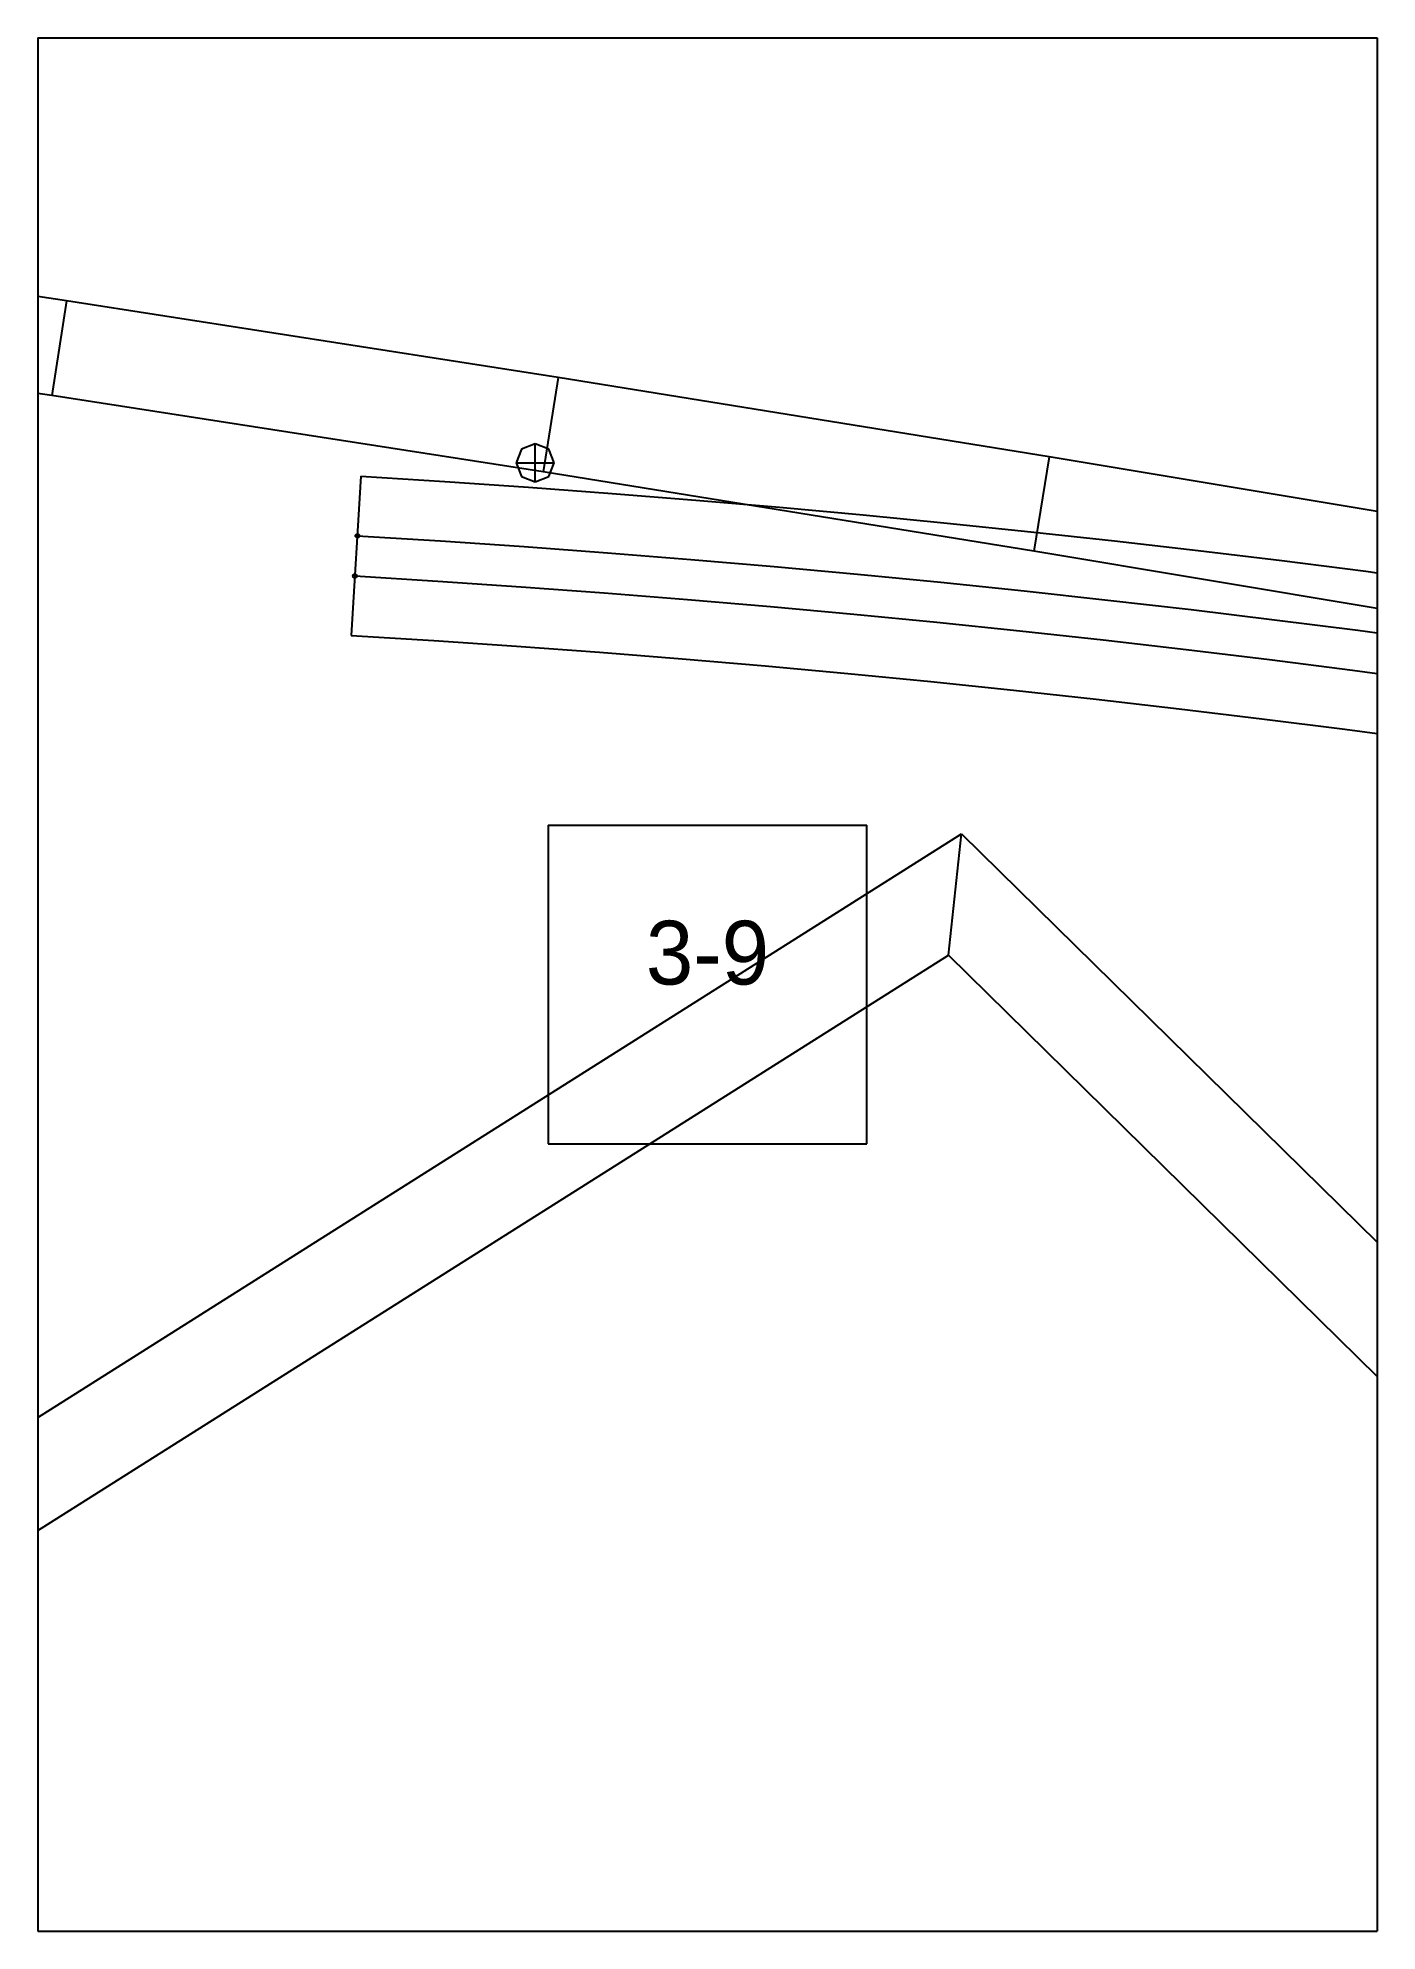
# Paper-space layout 'Plan 3-9' of a CAD drawing. Header units: metres, sheet in millimetres. Extents: x 0 to 210, y 0 to 297.
# The model-space entities are those that its viewports show. They can reach past a viewport. Long polylines and large blocks are cut down to what shows.
import ezdxf
from ezdxf.enums import TextEntityAlignment as Align

# ---------------------------------------------------------------- set-up
doc = ezdxf.new("R2010")
doc.units = ezdxf.units.M
for name, color, linetype in [('default', 7, 'Continuous'), ('mcircles', 7, 'Continuous'), ('TEXTLAYER', 7, 'Continuous'), ('VIEWPORTS', 7, 'Continuous')]:
    doc.layers.add(name, color=color, linetype=linetype)

msp = doc.modelspace()

# ---------------------------------------------------------------- linework, layer by layer
at = {"color": 9}
for p, q in [((1680, -297), (1680, -594)), ((1680, -297), (1680, -594)), ((1890, -297), (1890, -594)), ((1890, -297), (1890, -594)), ((1470, -594), (1680, -594)), ((1470, -594), (1680, -594)), ((1680, -594), (1890, -594)), ((1680, -594), (1680, -891)), ((1680, -594), (1890, -594)), ((1680, -594), (1680, -891)), ((1890, -594), (2100, -594)), ((1890, -594), (1890, -891)), ((1890, -594), (2100, -594)), ((1890, -594), (1890, -891)), ((1760, -717.5), (1810, -717.5)), ((1760, -717.5), (1760, -767.5)), ((1810, -767.5), (1810, -717.5)), ((1760, -767.5), (1810, -767.5)), ((1470, -891), (1680, -891)), ((1470, -891), (1680, -891)), ((1680, -891), (1890, -891)), ((1680, -891), (1680, -1188)), ((1680, -891), (1890, -891)), ((1680, -891), (1680, -1188)), ((1890, -891), (2100, -891)), ((1890, -891), (1890, -1188)), ((1890, -891), (2100, -891)), ((1890, -891), (1890, -1188))]:
    msp.add_line(p, q, dxfattribs=at)
at = {"layer": 'default', "color": 7, "linetype": 'Continuous'}
for p, q in [((1684.47, -635.27), (1607.5, -623.69)), ((1684.47, -635.27), (1682.21, -650.1)), ((1761.58, -647.26), (1684.47, -635.27)), ((1682.21, -650.1), (1605.32, -638.54)), ((1761.58, -647.26), (1759.23, -662.07)), ((1838.6, -659.72), (1761.58, -647.26)), ((1759.23, -662.07), (1682.21, -650.1)), ((1755.86, -658.54), (1754.98, -660.66)), ((1757.98, -657.66), (1755.86, -658.54)), ((1760.1, -658.54), (1757.98, -657.66)), ((1757.98, -663.66), (1757.98, -657.66)), ((1760.98, -660.66), (1760.1, -658.54)), ((1754.98, -660.66), (1755.86, -662.79)), ((1754.98, -660.66), (1760.98, -660.66)), ((1836.17, -674.52), (1759.23, -662.07)), ((1760.1, -662.79), (1760.98, -660.66)), ((1838.6, -659.72), (1836.17, -674.52)), ((1915.33, -672.52), (1838.6, -659.72)), ((1730.66, -662.78), (1729.11, -687.73)), ((1730.66, -662.78), (1743.79, -663.59)), ((1743.79, -663.59), (1756.92, -664.49)), ((1755.86, -662.79), (1757.98, -663.66)), ((1756.92, -664.49), (1770.05, -665.46)), ((1757.98, -663.66), (1760.1, -662.79)), ((1770.05, -665.46), (1783.18, -666.51)), ((1783.18, -666.51), (1796.3, -667.63)), ((1796.3, -667.63), (1809.43, -668.83)), ((1809.43, -668.83), (1822.56, -670.11)), ((1822.56, -670.11), (1835.69, -671.47)), ((1730.08, -672.11), (1743.15, -672.92)), ((1743.15, -672.92), (1756.23, -673.81)), ((1756.23, -673.81), (1769.3, -674.78)), ((1835.69, -671.47), (1848.82, -672.9)), ((1848.82, -672.9), (1861.95, -674.41)), ((1769.3, -674.78), (1782.38, -675.82)), ((1782.38, -675.82), (1795.45, -676.94)), ((1795.45, -676.94), (1808.53, -678.14)), ((1912.82, -687.31), (1836.17, -674.52)), ((1861.95, -674.41), (1875.08, -676)), ((1875.08, -676), (1888.21, -677.67)), ((1729.69, -678.4), (1742.73, -679.21)), ((1742.73, -679.21), (1755.76, -680.1)), ((1755.76, -680.1), (1768.8, -681.06)), ((1808.53, -678.14), (1821.6, -679.41)), ((1821.6, -679.41), (1834.68, -680.76)), ((1888.21, -677.67), (1901.34, -679.41)), ((1768.8, -681.06), (1781.84, -682.1)), ((1781.84, -682.1), (1794.88, -683.22)), ((1834.68, -680.76), (1847.75, -682.19)), ((1847.75, -682.19), (1860.83, -683.69)), ((1794.88, -683.22), (1807.92, -684.41)), ((1807.92, -684.41), (1820.96, -685.68)), ((1820.96, -685.68), (1833.99, -687.02)), ((1860.83, -683.69), (1873.9, -685.27)), ((1873.9, -685.27), (1886.98, -686.93)), ((1729.11, -687.73), (1742.09, -688.54)), ((1742.09, -688.54), (1755.07, -689.42)), ((1833.99, -687.02), (1847.03, -688.45)), ((1847.03, -688.45), (1860.07, -689.95)), ((1886.98, -686.93), (1900.05, -688.67)), ((1755.07, -689.42), (1768.06, -690.38)), ((1768.06, -690.38), (1781.04, -691.42)), ((1781.04, -691.42), (1794.03, -692.53)), ((1860.07, -689.95), (1873.11, -691.52)), ((1873.11, -691.52), (1886.15, -693.18)), ((1794.03, -692.53), (1807.01, -693.71)), ((1807.01, -693.71), (1820, -694.98)), ((1820, -694.98), (1832.98, -696.32)), ((1886.15, -693.18), (1899.19, -694.91)), ((1832.98, -696.32), (1845.96, -697.74)), ((1845.96, -697.74), (1858.95, -699.23)), ((1858.95, -699.23), (1871.93, -700.8)), ((1871.93, -700.8), (1884.92, -702.45)), ((1884.92, -702.45), (1897.9, -704.17)), ((1467.05, -945.01), (1824.83, -718.87)), ((1822.8, -737.91), (1824.83, -718.87)), ((1824.83, -718.87), (2093.59, -983.11)), ((1464.5, -964.36), (1822.8, -737.91)), ((1822.8, -737.91), (2090.01, -1000.62))]:
    msp.add_line(p, q, dxfattribs=at)
at = {"layer": 'mcircles', "color": 7, "linetype": 'Continuous'}
for centre in [(1730.1, -672.12), (1729.7, -678.42)]:
    msp.add_circle(centre, 0.3, dxfattribs=at)

# ---------------------------------------------------------------- texts
at = {"layer": 'TEXTLAYER', "color": 1}
msp.add_text('3-9', height=10, dxfattribs=at).set_placement((1785, -742.5), align=Align.CENTER)

psp = doc.layouts.new('Plan 3-9')

# ---------------------------------------------------------------- viewports
at = {"layer": 'VIEWPORTS'}
psp.add_viewport(center=(105, 148.5), size=(210, 297), view_center_point=(1785, -742.5), view_height=297, dxfattribs=at)

doc.saveas('drawing.dxf')
